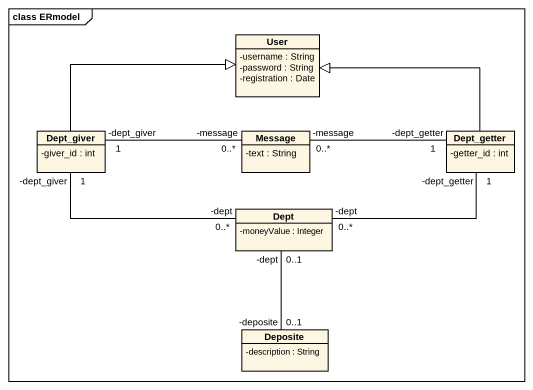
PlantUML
@startuml
mainframe class ERmodel
hide circle
hide empty members
skinparam classAttributeIconSize 0
class User {
  -username : String
  -password : String
  -registration : Date
}
class Dept_giver {
  -giver_id : int
}
class Message {
  -text : String
}
class Dept_getter {
  -getter_id : int
}
class Dept {
  -moneyValue : Integer
}
class Deposite {
  -description : String
}
Dept_giver -right-|> User
Message "0..*\n-message" -left- "1\n-dept_giver" Dept_giver
Message "0..*\n-message" -right- "1\n-dept_getter" Dept_getter
Dept_getter -left-|> User
Dept "0..*\n-dept" -left- "1\n-dept_giver" Dept_giver
Dept "0..*\n-dept" -right- "1\n-dept_getter" Dept_getter
Deposite "0..1\n-deposite" -up- "0..1\n-dept" Dept
@enduml
